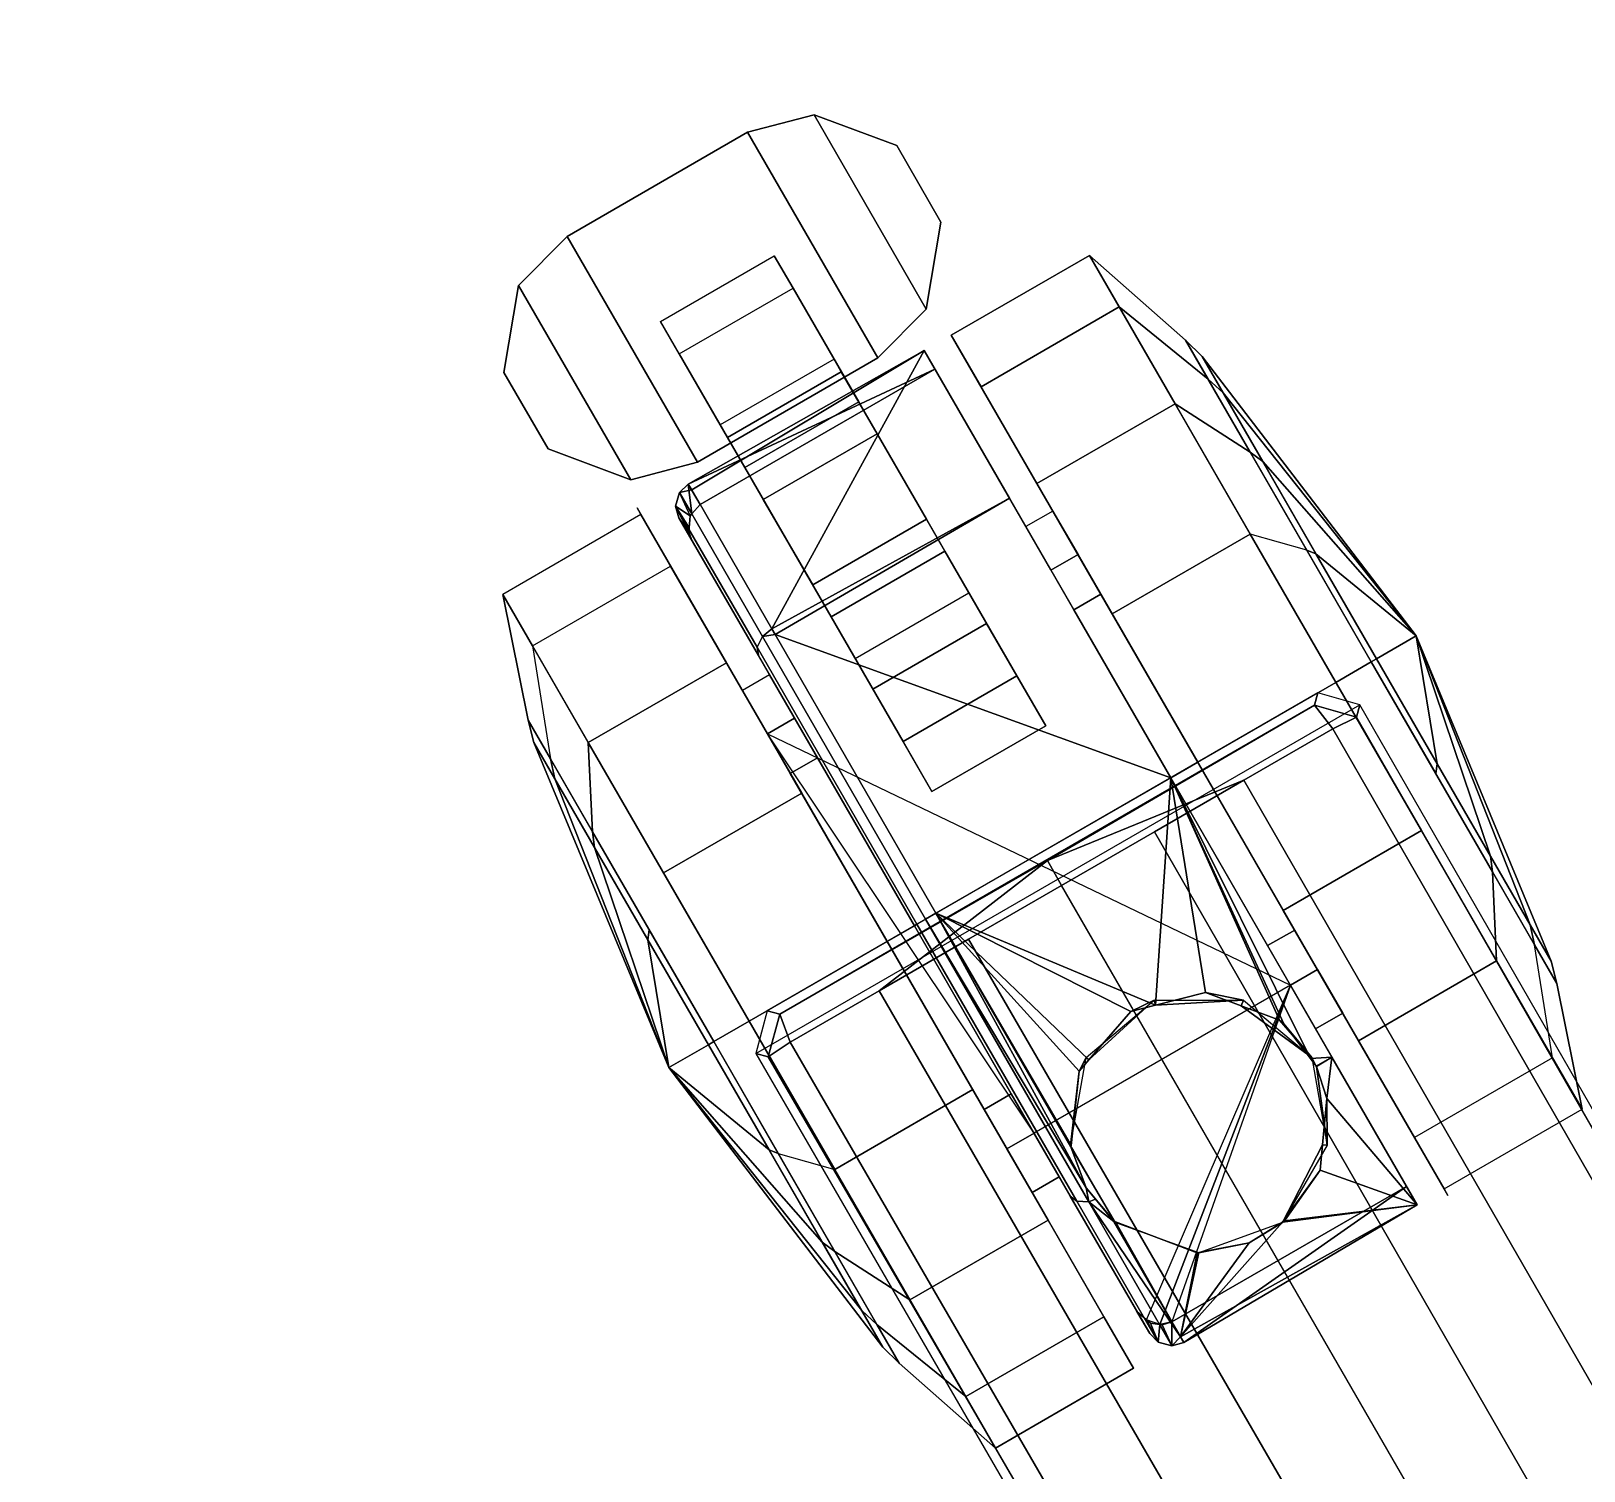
# Model space of a CAD drawing. Header units: feet. Extents: x 1888 to 2477, y 2252 to 2616.
# Drawn here: x 2351.687 to 2355.195, y 2512.28 to 2515.532 of the extents above; entities that cross this region are included whole.
import ezdxf

# ---------------------------------------------------------------- set-up
doc = ezdxf.new("R2010")
doc.units = ezdxf.units.FT
for name, color, linetype in [('TABLE-BASE', 6, 'Continuous'), ('TABLE-CASTER', 6, 'Continuous'), ('TABLE-TOPVEN', 6, 'Continuous')]:
    doc.layers.add(name, color=color, linetype=linetype)

# ---------------------------------------------------------------- blocks, each defined once
blk = doc.blocks.new('table')
at = {"layer": 'TABLE-BASE'}
for points in [[(-45.5892, 23.6319, 2.4908), (-45.6896, 23.6606, 2.488), (-47.0104, 22.8981, 2.488), (-47.0377, 22.7956, 2.4908)], [(-45.6977, 23.6306, 3.1165), (-45.6896, 23.6606, 2.488), (-47.0104, 22.8981, 2.488), (-46.9804, 22.89, 3.1165)], [(-45.6977, 23.6306, 3.1165), (-45.5972, 23.6021, 3.1165), (-45.5892, 23.6319, 2.4908), (-45.6896, 23.6606, 2.488)], [(-46.9804, 22.89, 3.1165), (-46.338, 23.2586, 3.1748), (-45.6977, 23.6306, 3.1165)], [(-45.6977, 23.6306, 3.1165), (-46.338, 23.2586, 3.1748), (-45.8674, 23.451, 3.2217), (-45.6541, 23.5741, 3.1879)], [(-45.6977, 23.6306, 3.1165), (-45.6977, 23.6306, 3.1165), (-45.6541, 23.5741, 3.1879), (-45.5972, 23.6021, 3.1165)], [(-42.7077, 18.454, 3.6431), (-45.6541, 23.5741, 3.1879), (-45.8674, 23.451, 3.2217), (-42.9183, 18.3324, 3.6824)], [(-45.5972, 23.6021, 3.1165), (-45.6541, 23.5741, 3.1879), (-42.7077, 18.454, 3.6431), (-42.6576, 18.4786, 3.5733)], [(-45.8674, 23.451, 3.2217), (-46.338, 23.2586, 3.1748), (-46.3046, 23.1985, 3.2684), (-46.0814, 23.3274, 3.2461)], [(-42.9183, 18.3324, 3.6824), (-45.8674, 23.451, 3.2217), (-46.0814, 23.3274, 3.2461), (-43.1349, 18.2074, 3.7191)], [(-43.352, 18.0821, 3.7402), (-43.1349, 18.2074, 3.7191), (-46.0814, 23.3274, 3.2461), (-46.3046, 23.1985, 3.2684)], [(-46.338, 23.2586, 3.1748), (-46.9804, 22.89, 3.1165), (-46.9552, 22.823, 3.1879), (-46.7419, 22.9461, 3.2217)], [(-46.5279, 23.0697, 3.2461), (-46.3046, 23.1985, 3.2684), (-46.338, 23.2586, 3.1748), (-46.7419, 22.9461, 3.2217)], [(-46.3046, 23.1985, 3.2684), (-46.5279, 23.0697, 3.2461), (-43.567, 17.9579, 3.7191), (-43.35, 18.0832, 3.7402)], [(-43.567, 17.9579, 3.7191), (-46.5279, 23.0697, 3.2461), (-46.7419, 22.9461, 3.2217), (-43.7836, 17.8328, 3.6824)], [(-43.7836, 17.8328, 3.6824), (-46.7419, 22.9461, 3.2217), (-46.9552, 22.823, 3.1879), (-43.9942, 17.7113, 3.6431)], [(-47.0078, 22.7876, 3.1165), (-46.9804, 22.89, 3.1165), (-47.0104, 22.8981, 2.488), (-47.0377, 22.7956, 2.4908)], [(-46.9804, 22.89, 3.1165), (-46.9804, 22.89, 3.1165), (-47.0078, 22.7876, 3.1165), (-46.9552, 22.823, 3.1879)], [(-44.0406, 17.6801, 3.5733), (-43.9942, 17.7113, 3.6431), (-46.9552, 22.823, 3.1879), (-47.0078, 22.7876, 3.1165)]]:
    blk.add_3dface(points, dxfattribs=at)
for points, invisible_edges in [([(-45.5892, 23.6319, 2.4908), (-45.5972, 23.6021, 3.1165), (-42.6576, 18.4786, 3.5733), (-41.1654, 15.9384, 2.9398)], 4), ([(-42.5868, 15.1178, 2.9398), (-44.0406, 17.6801, 3.5733), (-47.0078, 22.7876, 3.1165), (-47.0377, 22.7956, 2.4908)], 1)]:
    blk.add_3dface(points, dxfattribs=dict(at, invisible_edges=invisible_edges))
at = {"layer": 'TABLE-CASTER'}
for points in [[(-47.0575, 25.0045, 0.8077), (-46.898, 25.0463, 0.8077), (-46.629, 24.5804, 0.8077), (-46.745, 24.4632, 0.8077)], [(-47.0575, 25.0045, 0.9677), (-46.745, 24.4632, 0.9677), (-46.629, 24.5804, 0.9677), (-46.898, 25.0463, 0.9677)], [(-46.898, 25.0463, 0.8077), (-47.0575, 25.0045, 0.8077), (-47.0575, 25.0045, 0.9677), (-46.898, 25.0463, 0.9677)], [(-46.629, 24.5804, 0.8077), (-46.898, 25.0463, 0.8077), (-46.6996, 24.9725, 0.8077), (-46.5937, 24.7892, 0.8077)], [(-46.629, 24.5804, 0.9677), (-46.5937, 24.7892, 0.9677), (-46.6996, 24.9725, 0.9677), (-46.898, 25.0463, 0.9677)], [(-46.6996, 24.9725, 0.9677), (-46.6996, 24.9725, 0.8077), (-46.898, 25.0463, 0.8077), (-46.898, 25.0463, 0.9677)], [(-47.178, 24.2132, 0.8077), (-47.4905, 24.7545, 0.8077), (-47.0575, 25.0045, 0.8077), (-46.745, 24.4632, 0.8077)], [(-47.178, 24.2132, 0.9677), (-46.745, 24.4632, 0.9677), (-47.0575, 25.0045, 0.9677), (-47.4905, 24.7545, 0.9677)], [(-47.0575, 25.0045, 0.9677), (-47.0575, 25.0045, 0.8077), (-47.4905, 24.7545, 0.8077), (-47.4905, 24.7545, 0.9677)], [(-46.5937, 24.7892, 0.8077), (-46.6996, 24.9725, 0.8077), (-46.6996, 24.9725, 0.9677), (-46.5937, 24.7892, 0.9677)], [(-46.629, 24.5804, 0.9677), (-46.629, 24.5804, 0.8077), (-46.5937, 24.7892, 0.8077), (-46.5937, 24.7892, 0.9677)], [(-47.6066, 24.6373, 0.8077), (-47.4905, 24.7545, 0.8077), (-47.178, 24.2132, 0.8077), (-47.3376, 24.1714, 0.8077)], [(-47.6066, 24.6373, 0.9677), (-47.3376, 24.1714, 0.9677), (-47.178, 24.2132, 0.9677), (-47.4905, 24.7545, 0.9677)], [(-47.4905, 24.7545, 0.9677), (-47.4905, 24.7545, 0.8077), (-47.6066, 24.6373, 0.8077), (-47.6066, 24.6373, 0.9677)], [(-46.2376, 24.7089, 1.336), (-46.1663, 24.5855, 0.5276), (-46.4976, 24.3942, 0.5276), (-46.5689, 24.5177, 1.336)], [(-46.0324, 24.3535, 2.0469), (-46.2376, 24.7089, 1.336), (-46.5689, 24.5177, 1.336), (-46.3637, 24.1622, 2.0469)], [(-46.0324, 24.3535, 2.0469), (-45.8524, 24.2378, 1.8203), (-46.007, 24.5056, 1.2846), (-46.2376, 24.7089, 1.336)], [(-46.2376, 24.7089, 1.336), (-46.007, 24.5056, 1.2846), (-45.9533, 24.4126, 0.6756), (-46.1663, 24.5855, 0.5276)], [(-47.536, 24.2452, 0.8077), (-47.6419, 24.4285, 0.8077), (-47.6066, 24.6373, 0.8077), (-47.3376, 24.1714, 0.8077)], [(-47.536, 24.2452, 0.9677), (-47.3376, 24.1714, 0.9677), (-47.6066, 24.6373, 0.9677), (-47.6419, 24.4285, 0.9677)], [(-47.6066, 24.6373, 0.8077), (-47.6419, 24.4285, 0.8077), (-47.6419, 24.4285, 0.9677), (-47.6066, 24.6373, 0.9677)], [(-46.9484, 24.6305, 0.4039), (-46.791, 24.3579, 0.1353), (-47.0638, 24.2004, 0.1353), (-47.2212, 24.473, 0.4039)], [(-46.745, 24.4632, 0.8077), (-46.629, 24.5804, 0.8077), (-46.629, 24.5804, 0.9677), (-46.745, 24.4632, 0.9677)], [(-46.1663, 24.5855, 0.5276), (-45.8519, 24.0409), (-46.1832, 23.8497), (-46.4976, 24.3942, 0.5276)], [(-46.1663, 24.5855, 0.5276), (-45.9533, 24.4126, 0.6756), (-45.7164, 24.0023, 0.278), (-45.8519, 24.0409)], [(-45.9171, 24.3794, 0.7026), (-45.9533, 24.4126, 0.6756), (-46.007, 24.5056, 1.2846), (-45.9676, 24.4668, 1.2752)], [(-45.9676, 24.4668, 1.2752), (-46.007, 24.5056, 1.2846), (-45.8524, 24.2378, 1.8203), (-45.8222, 24.215, 1.7788)], [(-47.1916, 24.1467, 1.3244), (-47.1916, 24.1467, 1.3244), (-46.6341, 24.4811, 1.3303), (-47.1999, 24.161, 1.2939)], [(-46.6084, 24.4366, 0.7276), (-46.6084, 24.4366, 0.7276), (-47.1999, 24.161, 1.2939), (-46.6341, 24.4811, 1.3303)], [(-46.9994, 23.8139, 2.033), (-46.9994, 23.8139, 2.033), (-46.6341, 24.4811, 1.3303), (-47.1916, 24.1467, 1.3244)], [(-46.6341, 24.4811, 1.3303), (-46.6341, 24.4811, 1.3303), (-46.9994, 23.8139, 2.033), (-46.4295, 24.1268, 2.045)], [(-47.1999, 24.161, 1.2939), (-47.1999, 24.161, 1.2939), (-46.6084, 24.4366, 0.7276), (-47.1714, 24.1116, 0.7276)], [(-47.178, 24.2132, 0.9677), (-47.178, 24.2132, 0.8077), (-46.745, 24.4632, 0.8077), (-46.745, 24.4632, 0.9677)], [(-46.8328, 24.4303, 0.5719), (-46.8501, 24.4603, 0.8077), (-47.1229, 24.3028, 0.8077), (-47.1056, 24.2728, 0.5719)], [(-45.454, 23.7967, 1.1276), (-45.454, 23.7967, 1.1276), (-45.9676, 24.4668, 1.2752), (-45.8222, 24.215, 1.7788)], [(-45.454, 23.7967, 1.1276), (-45.454, 23.7967, 1.1276), (-45.9171, 24.3794, 0.7026), (-45.9676, 24.4668, 1.2752)], [(-47.6419, 24.4285, 0.9677), (-47.6419, 24.4285, 0.8077), (-47.536, 24.2452, 0.8077), (-47.536, 24.2452, 0.9677)], [(-46.747, 24.2817, 0.4065), (-46.8328, 24.4303, 0.5719), (-47.1056, 24.2728, 0.5719), (-47.0198, 24.1242, 0.4065)], [(-45.6944, 23.9936, 0.3289), (-45.7164, 24.0023, 0.278), (-45.9533, 24.4126, 0.6756), (-45.9171, 24.3794, 0.7026)], [(-46.791, 24.3579, 0.1353), (-46.5846, 24.0003, 0.1099), (-46.8573, 23.8428, 0.1099), (-47.0638, 24.2004, 0.1353)], [(-45.6944, 23.9936, 0.3289), (-45.6944, 23.9936, 0.3289), (-45.9171, 24.3794, 0.7026), (-45.454, 23.7967, 1.1276)], [(-45.6467, 23.6855, 2.3276), (-46.0324, 24.3535, 2.0469), (-46.3637, 24.1622, 2.0469), (-45.978, 23.4942, 2.3276)], [(-45.6467, 23.6855, 2.3276), (-45.5618, 23.7345, 2.0318), (-45.8524, 24.2378, 1.8203), (-46.0324, 24.3535, 2.0469)], [(-46.6286, 24.0765, 0.3805), (-46.747, 24.2817, 0.4065), (-47.0198, 24.1242, 0.4065), (-46.9014, 23.919, 0.3805)], [(-47.536, 24.2452, 0.8077), (-47.3376, 24.1714, 0.8077), (-47.3376, 24.1714, 0.9677), (-47.536, 24.2452, 0.9677)], [(-47.3376, 24.1714, 0.9677), (-47.3376, 24.1714, 0.8077), (-47.178, 24.2132, 0.8077), (-47.178, 24.2132, 0.9677)], [(-45.8222, 24.215, 1.7788), (-45.8524, 24.2378, 1.8203), (-45.5618, 23.7345, 2.0318), (-45.5491, 23.7419, 1.9776)], [(-45.8222, 24.215, 1.7788), (-45.8222, 24.215, 1.7788), (-45.5491, 23.7419, 1.9776), (-45.454, 23.7967, 1.1276)], [(-47.0348, 23.7697, 2.0094), (-47.0219, 23.7954, 2.0275), (-47.2211, 24.1405, 1.2929), (-47.23, 24.1078, 1.2895)], [(-47.1952, 24.0849, 0.7276), (-47.1952, 24.0849, 0.7276), (-47.23, 24.1078, 1.2895), (-47.2211, 24.1405, 1.2929)], [(-47.2211, 24.1405, 1.2929), (-47.2211, 24.1405, 1.2929), (-47.1999, 24.161, 1.2939), (-47.1911, 24.0895, 0.7276)], [(-47.1999, 24.161, 1.2939), (-47.1999, 24.161, 1.2939), (-47.2211, 24.1405, 1.2929), (-47.1916, 24.1467, 1.3244)], [(-47.1916, 24.1467, 1.3244), (-47.2211, 24.1405, 1.2929), (-47.0219, 23.7954, 2.0275), (-46.9994, 23.8139, 2.033)], [(-47.2211, 24.1405, 1.2929), (-47.2211, 24.1405, 1.2929), (-47.1911, 24.0895, 0.7276), (-47.1952, 24.0849, 0.7276)], [(-47.1714, 24.1116, 0.7276), (-47.1714, 24.1116, 0.7276), (-47.1911, 24.0895, 0.7276), (-47.1999, 24.161, 1.2939)], [(-47.23, 24.1078, 1.2895), (-47.23, 24.1078, 1.2895), (-47.1952, 24.0849, 0.7276), (-47.1978, 24.056, 0.7276)], [(-47.2221, 24.0796, 1.2856), (-47.0317, 23.7498, 1.9878), (-47.0348, 23.7697, 2.0094), (-47.23, 24.1078, 1.2895)], [(-47.2221, 24.0796, 1.2856), (-47.2221, 24.0796, 1.2856), (-47.23, 24.1078, 1.2895), (-47.1988, 24.0452, 0.7276)], [(-47.23, 24.1078, 1.2895), (-47.23, 24.1078, 1.2895), (-47.1978, 24.056, 0.7276), (-47.1988, 24.0452, 0.7276)], [(-46.9914, 23.7999, 2.0391), (-46.9914, 23.7999, 2.0391), (-46.4295, 24.1268, 2.045), (-46.9994, 23.8139, 2.033)], [(-46.4295, 24.1268, 2.045), (-46.4295, 24.1268, 2.045), (-46.9914, 23.7999, 2.0391), (-46.0428, 23.4568, 2.3276)], [(-46.3903, 24.0588, 1.2101), (-46.2752, 23.8594, 1.651), (-46.2103, 23.8969, 1.651), (-46.3254, 24.0963, 1.2101)], [(-47.6447, 23.8965, 1.336), (-47.4395, 23.5411, 2.0469), (-47.1083, 23.7323, 2.0469), (-47.3135, 24.0878, 1.336)], [(-47.1988, 24.0452, 0.7276), (-47.1988, 24.0452, 0.7276), (-47.1914, 24.0263, 0.7276), (-47.2221, 24.0796, 1.2856)], [(-46.5269, 23.9004, 0.5049), (-46.6286, 24.0765, 0.3805), (-46.9014, 23.919, 0.3805), (-46.7997, 23.7429, 0.5049)], [(-45.8519, 24.0409), (-45.4415, 23.33), (-45.7728, 23.1388), (-46.1832, 23.8497)], [(-46.5846, 24.0003, 0.1099), (-46.4119, 23.7012, 0.3379), (-46.6847, 23.5437, 0.3379), (-46.8573, 23.8428, 0.1099)], [(-45.5491, 23.7419, 0.2776), (-45.5618, 23.7345, 0.2235), (-45.7164, 24.0023, 0.278), (-45.6944, 23.9936, 0.3289)], [(-45.454, 23.7967, 1.1276), (-45.454, 23.7967, 1.1276), (-45.5491, 23.7419, 0.2776), (-45.6944, 23.9936, 0.3289)], [(-47.2591, 23.2285), (-47.5735, 23.7731, 0.5276), (-47.2422, 23.9643, 0.5276), (-46.9278, 23.4198)], [(-47.5735, 23.7731, 0.5276), (-47.5303, 23.5022, 0.6756), (-47.584, 23.5952, 1.2846), (-47.6447, 23.8965, 1.336)], [(-47.6447, 23.8965, 1.336), (-47.584, 23.5952, 1.2846), (-47.4294, 23.3274, 1.8203), (-47.4395, 23.5411, 2.0469)], [(-46.2752, 23.8594, 1.651), (-46.0428, 23.4568, 1.8276), (-45.9778, 23.4943, 1.8276), (-46.2103, 23.8969, 1.651)], [(-46.9994, 23.8139, 2.033), (-46.9994, 23.8139, 2.033), (-47.0219, 23.7954, 2.0275), (-46.9914, 23.7999, 2.0391)], [(-46.9914, 23.7999, 2.0391), (-47.0219, 23.7954, 2.0275), (-46.6305, 23.1175, 2.3204), (-46.6057, 23.1318, 2.3276)], [(-46.6057, 23.1318, 2.3276), (-46.6057, 23.1318, 2.3276), (-46.0428, 23.4568, 2.3276), (-46.9914, 23.7999, 2.0391)], [(-46.6513, 23.1055, 2.2963), (-46.6305, 23.1175, 2.3204), (-47.0219, 23.7954, 2.0275), (-47.0348, 23.7697, 2.0094)], [(-47.0317, 23.7498, 1.9878), (-46.6576, 23.1018, 2.2676), (-46.6513, 23.1055, 2.2963), (-47.0348, 23.7697, 2.0094)], [(-45.454, 23.7967, 1.1276), (-45.454, 23.7967, 1.1276), (-45.4037, 23.4901, 0.3289), (-45.5491, 23.7419, 0.2776)], [(-45.454, 23.7967, 1.1276), (-45.454, 23.7967, 1.1276), (-45.5491, 23.7419, 1.9776), (-45.2759, 23.2687, 1.7788)], [(-45.454, 23.7967, 1.1276), (-45.454, 23.7967, 1.1276), (-45.181, 23.1044, 0.7026), (-45.4037, 23.4901, 0.3289)], [(-45.454, 23.7967, 1.1276), (-45.454, 23.7967, 1.1276), (-45.1305, 23.0169, 1.2752), (-45.181, 23.1044, 0.7026)], [(-45.2759, 23.2687, 1.7788), (-45.2759, 23.2687, 1.7788), (-45.1305, 23.0169, 1.2752), (-45.454, 23.7967, 1.1276)], [(-47.4395, 23.5411, 2.0469), (-47.0538, 22.8731, 2.3276), (-46.7226, 23.0643, 2.3276), (-47.1083, 23.7323, 2.0469)], [(-45.2611, 23.0175, 2.0469), (-45.2712, 23.2312, 1.8203), (-45.5618, 23.7345, 2.0318), (-45.6467, 23.6855, 2.3276)], [(-45.5491, 23.7419, 1.9776), (-45.5618, 23.7345, 2.0318), (-45.2712, 23.2312, 1.8203), (-45.2759, 23.2687, 1.7788)], [(-45.4037, 23.4901, 0.3289), (-45.4072, 23.4667, 0.278), (-45.5618, 23.7345, 0.2235), (-45.5491, 23.7419, 0.2776)], [(-47.0701, 23.6663, 1.2101), (-46.955, 23.4669, 1.651), (-46.8901, 23.5044, 1.651), (-47.0052, 23.7038, 1.2101)], [(-46.4119, 23.7012, 0.3379), (-46.3425, 23.581, 0.7276), (-46.6153, 23.4235, 0.7276), (-46.6847, 23.5437, 0.3379)], [(-45.2611, 23.0175, 2.0469), (-45.6467, 23.6855, 2.3276), (-45.978, 23.4942, 2.3276), (-45.5923, 22.8262, 2.0469)], [(-47.4247, 23.2899, 1.7788), (-47.4294, 23.3274, 1.8203), (-47.584, 23.5952, 1.2846), (-47.57, 23.5416, 1.2752)], [(-47.57, 23.5416, 1.2752), (-47.584, 23.5952, 1.2846), (-47.5303, 23.5022, 0.6756), (-47.5196, 23.4542, 0.7026)], [(-47.2465, 22.7618, 1.1276), (-47.2465, 22.7618, 1.1276), (-47.57, 23.5416, 1.2752), (-47.5196, 23.4542, 0.7026)], [(-47.4247, 23.2899, 1.7788), (-47.4247, 23.2899, 1.7788), (-47.57, 23.5416, 1.2752), (-47.2465, 22.7618, 1.1276)], [(-47.4395, 23.5411, 2.0469), (-47.4294, 23.3274, 1.8203), (-47.1388, 22.824, 2.0318), (-47.0538, 22.8731, 2.3276)], [(-47.0098, 23.5618, 0.7276), (-47.0098, 23.5618, 0.7276), (-45.7555, 22.9593, 0.7276), (-46.3704, 22.6043, 0.7276)], [(-47.5196, 23.4542, 0.7026), (-47.5303, 23.5022, 0.6756), (-47.2934, 23.0919, 0.278), (-47.2969, 23.0685, 0.3289)], [(-46.955, 23.4669, 1.651), (-46.7226, 23.0643, 1.8276), (-46.6576, 23.1018, 1.8276), (-46.8901, 23.5044, 1.651)], [(-46.0428, 23.4568, 1.8276), (-45.8103, 23.0542, 1.651), (-45.7454, 23.0917, 1.651), (-45.9778, 23.4943, 1.8276)], [(-45.181, 23.1044, 0.7026), (-45.1703, 23.0564, 0.6756), (-45.4072, 23.4667, 0.278), (-45.4037, 23.4901, 0.3289)], [(-47.2465, 22.7618, 1.1276), (-47.2465, 22.7618, 1.1276), (-47.5196, 23.4542, 0.7026), (-47.2969, 23.0685, 0.3289)], [(-46.0428, 23.4568, 2.3276), (-46.0428, 23.4568, 2.3276), (-46.6057, 23.1318, 2.3276), (-46.079, 22.9115, 2.2381)], [(-46.079, 22.9115, 2.2381), (-46.079, 22.9115, 2.2381), (-45.9593, 22.9419, 2.2241), (-46.0428, 23.4568, 2.3276)], [(-46.0428, 23.4568, 2.3276), (-45.9593, 22.9419, 2.2241), (-45.8735, 22.9097, 2.1865), (-45.7817, 22.8752, 2.1463)], [(-46.0428, 23.4568, 2.3276), (-46.0428, 23.4568, 2.3276), (-45.7078, 22.7836, 2.062), (-45.656, 22.7869, 2.045)], [(-45.7078, 22.7836, 2.062), (-45.7078, 22.7836, 2.062), (-46.0428, 23.4568, 2.3276), (-45.7713, 22.8666, 2.1383)], [(-46.0428, 23.4568, 2.3276), (-46.0428, 23.4568, 2.3276), (-45.7817, 22.8752, 2.1463), (-45.7713, 22.8666, 2.1383)], [(-46.8486, 22.5176), (-47.2591, 23.2285), (-46.9278, 23.4198), (-46.5174, 22.7089)], [(-47.1515, 22.8167, 1.9776), (-47.1388, 22.824, 2.0318), (-47.4294, 23.3274, 1.8203), (-47.4247, 23.2899, 1.7788)], [(-45.4415, 23.33), (-45.1271, 22.7855, 0.5276), (-45.4584, 22.5942, 0.5276), (-45.7728, 23.1388)], [(-47.2465, 22.7618, 1.1276), (-47.2465, 22.7618, 1.1276), (-47.1515, 22.8167, 1.9776), (-47.4247, 23.2899, 1.7788)], [(-45.2759, 23.2687, 1.7788), (-45.2712, 23.2312, 1.8203), (-45.1166, 22.9634, 1.2846), (-45.1305, 23.0169, 1.2752)], [(-45.0558, 22.662, 1.336), (-45.1166, 22.9634, 1.2846), (-45.2712, 23.2312, 1.8203), (-45.2611, 23.0175, 2.0469)], [(-46.2458, 22.4736, 2.061), (-46.2458, 22.4736, 2.061), (-46.6057, 23.1318, 2.3276), (-46.6305, 23.1175, 2.3204)], [(-46.6057, 23.1318, 2.3276), (-46.6057, 23.1318, 2.3276), (-46.2458, 22.4736, 2.061), (-46.2822, 22.5716, 2.1383)], [(-46.1382, 22.8964, 2.245), (-46.1382, 22.8964, 2.245), (-46.079, 22.9115, 2.2381), (-46.6057, 23.1318, 2.3276)], [(-46.2822, 22.5716, 2.1383), (-46.2822, 22.5716, 2.1383), (-46.2818, 22.5754, 2.14), (-46.6057, 23.1318, 2.3276)], [(-46.2623, 22.7532, 2.2187), (-46.2623, 22.7532, 2.2187), (-46.6057, 23.1318, 2.3276), (-46.2818, 22.5754, 2.14)], [(-46.6057, 23.1318, 2.3276), (-46.6057, 23.1318, 2.3276), (-46.2623, 22.7532, 2.2187), (-46.239, 22.7801, 2.2236)], [(-46.239, 22.7801, 2.2236), (-46.239, 22.7801, 2.2236), (-46.1382, 22.8964, 2.245), (-46.6057, 23.1318, 2.3276)], [(-47.2969, 23.0685, 0.3289), (-47.2934, 23.0919, 0.278), (-47.1388, 22.824, 0.2235), (-47.1515, 22.8167, 0.2776)], [(-46.7226, 23.0643, 1.8276), (-46.4901, 22.6617, 1.651), (-46.4252, 22.6992, 1.651), (-46.6576, 23.1018, 1.8276)], [(-46.6576, 23.1018, 2.2676), (-46.2835, 22.4539, 1.9878), (-46.2679, 22.4413, 2.0094), (-46.6513, 23.1055, 2.2963)], [(-46.2679, 22.4413, 2.0094), (-46.2391, 22.4396, 2.0275), (-46.6305, 23.1175, 2.3204), (-46.6513, 23.1055, 2.2963)], [(-46.2391, 22.4396, 2.0275), (-46.2391, 22.4396, 2.0275), (-46.2458, 22.4736, 2.061), (-46.6305, 23.1175, 2.3204)], [(-45.8103, 23.0542, 1.651), (-45.6952, 22.8548, 1.2101), (-45.6302, 22.8923, 1.2101), (-45.7454, 23.0917, 1.651)], [(-45.1305, 23.0169, 1.2752), (-45.1166, 22.9634, 1.2846), (-45.1703, 23.0564, 0.6756), (-45.181, 23.1044, 0.7026)], [(-47.2465, 22.7618, 1.1276), (-47.2465, 22.7618, 1.1276), (-47.2969, 23.0685, 0.3289), (-47.1515, 22.8167, 0.2776)], [(-47.0538, 22.8731, 2.3276), (-46.6682, 22.2051, 2.0469), (-46.3369, 22.3963, 2.0469), (-46.7226, 23.0643, 2.3276)], [(-45.1271, 22.7855, 0.5276), (-45.1703, 23.0564, 0.6756), (-45.1166, 22.9634, 1.2846), (-45.0558, 22.662, 1.336)], [(-45.0558, 22.662, 1.336), (-45.2611, 23.0175, 2.0469), (-45.5923, 22.8262, 2.0469), (-45.3871, 22.4708, 1.336)], [(-45.6952, 22.8548, 1.2101), (-45.7555, 22.9593, 0.7276), (-45.6906, 22.9968, 0.7276), (-45.6302, 22.8923, 1.2101)], [(-46.0685, 22.1455, 0.7276), (-46.0685, 22.1455, 0.7276), (-46.1005, 22.1569, 0.7276), (-45.7555, 22.9593, 0.7276)], [(-45.8683, 22.9235, 2.5276), (-45.8683, 22.9235, 2.5276), (-45.9593, 22.9419, 2.2241), (-46.079, 22.9115, 2.2381)], [(-46.0685, 22.1455, 0.7276), (-45.7555, 22.9593, 0.7276), (-46.04, 22.152, 0.7276), (-46.0685, 22.1455, 0.7276)], [(-45.9593, 22.9419, 2.2241), (-45.9593, 22.9419, 2.2241), (-45.8683, 22.9235, 2.5276), (-45.8735, 22.9097, 2.1865)], [(-46.0821, 22.9235, 2.5276), (-46.0821, 22.9235, 2.5276), (-46.239, 22.7801, 2.2236), (-46.2458, 22.7861, 2.5276)], [(-46.239, 22.7801, 2.2236), (-46.239, 22.7801, 2.2236), (-46.0821, 22.9235, 2.5276), (-46.1382, 22.8964, 2.245)], [(-46.079, 22.9115, 2.2381), (-46.079, 22.9115, 2.2381), (-46.1382, 22.8964, 2.245), (-46.0821, 22.9235, 2.5276)], [(-46.079, 22.9115, 2.2381), (-46.079, 22.9115, 2.2381), (-46.0821, 22.9235, 2.5276), (-45.8683, 22.9235, 2.5276)], [(-45.7046, 22.7861, 2.5276), (-45.7046, 22.7861, 2.5276), (-45.8735, 22.9097, 2.1865), (-45.8683, 22.9235, 2.5276)], [(-45.8735, 22.9097, 2.1865), (-45.8735, 22.9097, 2.1865), (-45.7046, 22.7861, 2.5276), (-45.7817, 22.8752, 2.1463)], [(-47.0538, 22.8731, 2.3276), (-47.1388, 22.824, 2.0318), (-46.8482, 22.3207, 1.8203), (-46.6682, 22.2051, 2.0469)], [(-45.7713, 22.8666, 2.1383), (-45.7713, 22.8666, 2.1383), (-45.7817, 22.8752, 2.1463), (-45.7046, 22.7861, 2.5276)], [(-45.7046, 22.7861, 2.5276), (-45.6937, 22.7652, 2.045), (-45.7078, 22.7836, 2.062), (-45.7713, 22.8666, 2.1383)], [(-47.2465, 22.7618, 1.1276), (-47.2465, 22.7618, 1.1276), (-47.1515, 22.8167, 0.2776), (-47.0061, 22.5649, 0.3289)], [(-46.8783, 22.3435, 1.7788), (-46.8783, 22.3435, 1.7788), (-47.1515, 22.8167, 1.9776), (-47.2465, 22.7618, 1.1276)], [(-46.8783, 22.3435, 1.7788), (-46.8482, 22.3207, 1.8203), (-47.1388, 22.824, 2.0318), (-47.1515, 22.8167, 1.9776)], [(-47.1515, 22.8167, 0.2776), (-47.1388, 22.824, 0.2235), (-46.9841, 22.5562, 0.278), (-47.0061, 22.5649, 0.3289)], [(-47.2465, 22.7618, 1.1276), (-47.2465, 22.7618, 1.1276), (-46.733, 22.0918, 1.2752), (-46.8783, 22.3435, 1.7788)], [(-47.2465, 22.7618, 1.1276), (-47.2465, 22.7618, 1.1276), (-46.7834, 22.1792, 0.7026), (-46.733, 22.0918, 1.2752)], [(-47.0061, 22.5649, 0.3289), (-47.0061, 22.5649, 0.3289), (-46.7834, 22.1792, 0.7026), (-47.2465, 22.7618, 1.1276)], [(-46.2458, 22.7861, 2.5276), (-46.2458, 22.7861, 2.5276), (-46.2623, 22.7532, 2.2187), (-46.2829, 22.5755, 2.5276)], [(-46.2623, 22.7532, 2.2187), (-46.2623, 22.7532, 2.2187), (-46.2458, 22.7861, 2.5276), (-46.239, 22.7801, 2.2236)], [(-45.6937, 22.7652, 2.045), (-45.6937, 22.7652, 2.045), (-45.656, 22.7869, 2.045), (-45.7078, 22.7836, 2.062)], [(-45.6674, 22.5755, 2.5276), (-45.6932, 22.7645, 2.0444), (-45.6937, 22.7652, 2.045), (-45.7046, 22.7861, 2.5276)], [(-45.6937, 22.7652, 2.045), (-45.6937, 22.7652, 2.045), (-45.6932, 22.7645, 2.0444), (-45.656, 22.7869, 2.045)], [(-45.6682, 22.688, 1.9716), (-45.6682, 22.688, 1.9716), (-45.656, 22.7869, 2.045), (-45.6932, 22.7645, 2.0444)], [(-45.6682, 22.688, 1.9716), (-45.6682, 22.688, 1.9716), (-45.6932, 22.7645, 2.0444), (-45.6674, 22.5755, 2.5276)], [(-45.656, 22.7869, 2.045), (-45.656, 22.7869, 2.045), (-45.6682, 22.688, 1.9716), (-45.4514, 22.4325, 1.3303)], [(-46.2818, 22.5754, 2.14), (-46.2818, 22.5754, 2.14), (-46.2829, 22.5755, 2.5276), (-46.2623, 22.7532, 2.2187)], [(-46.5342, 21.9731, 0.5276), (-46.8486, 22.5176), (-46.5174, 22.7089), (-46.203, 22.1643, 0.5276)], [(-46.4901, 22.6617, 1.651), (-46.375, 22.4623, 1.2101), (-46.3101, 22.4998, 1.2101), (-46.4252, 22.6992, 1.651)], [(-45.4514, 22.4325, 1.3303), (-45.6682, 22.688, 1.9716), (-45.6785, 22.5767, 1.8604), (-45.6842, 22.516, 1.7998)], [(-45.6682, 22.688, 1.9716), (-45.6682, 22.688, 1.9716), (-45.6674, 22.5755, 2.5276), (-45.6785, 22.5767, 1.8604)], [(-46.375, 22.4623, 1.2101), (-46.4354, 22.5668, 0.7276), (-46.3704, 22.6043, 0.7276), (-46.3101, 22.4998, 1.2101)], [(-46.2829, 22.5755, 2.5276), (-46.2829, 22.5755, 2.5276), (-46.2818, 22.5754, 2.14), (-46.2822, 22.5716, 2.1383)], [(-46.2829, 22.5755, 2.5276), (-46.2829, 22.5755, 2.5276), (-46.2822, 22.5716, 2.1383), (-46.1761, 22.3904, 2.5276)], [(-46.2458, 22.4736, 2.061), (-46.2458, 22.4736, 2.061), (-46.1761, 22.3904, 2.5276), (-46.2822, 22.5716, 2.1383)], [(-45.7743, 22.3904, 2.5276), (-45.7743, 22.3904, 2.5276), (-45.6785, 22.5767, 1.8604), (-45.6674, 22.5755, 2.5276)], [(-45.6785, 22.5767, 1.8604), (-45.6785, 22.5767, 1.8604), (-45.7743, 22.3904, 2.5276), (-45.6842, 22.516, 1.7998)], [(-47.0061, 22.5649, 0.3289), (-46.9841, 22.5562, 0.278), (-46.7473, 22.1459, 0.6756), (-46.7834, 22.1792, 0.7026)], [(-46.5342, 21.9731, 0.5276), (-46.7473, 22.1459, 0.6756), (-46.9841, 22.5562, 0.278), (-46.8486, 22.5176)], [(-45.7701, 22.394, 1.6962), (-45.7701, 22.394, 1.6962), (-45.6842, 22.516, 1.7998), (-45.7748, 22.3911, 1.6959)], [(-45.7743, 22.3904, 2.5276), (-45.7743, 22.3904, 2.5276), (-45.7748, 22.3911, 1.6959), (-45.6842, 22.516, 1.7998)], [(-45.7701, 22.394, 1.6962), (-45.7701, 22.394, 1.6962), (-45.4514, 22.4325, 1.3303), (-45.6842, 22.516, 1.7998)], [(-46.1761, 22.3904, 2.5276), (-46.1761, 22.3904, 2.5276), (-46.2458, 22.4736, 2.061), (-46.223, 22.446, 2.0304)], [(-46.2458, 22.4736, 2.061), (-46.2458, 22.4736, 2.061), (-46.2391, 22.4396, 2.0275), (-46.223, 22.446, 2.0304)], [(-46.04, 22.152, 0.7276), (-46.04, 22.152, 0.7276), (-45.4771, 22.477, 0.7276), (-46.0115, 22.1026, 1.2939)], [(-45.4514, 22.4325, 1.3303), (-45.4514, 22.4325, 1.3303), (-46.0115, 22.1026, 1.2939), (-45.4771, 22.477, 0.7276)], [(-46.2835, 22.4539, 1.9878), (-46.0931, 22.1241, 1.2856), (-46.0727, 22.1032, 1.2895), (-46.2679, 22.4413, 2.0094)], [(-46.0727, 22.1032, 1.2895), (-46.0399, 22.0945, 1.2929), (-46.2391, 22.4396, 2.0275), (-46.2679, 22.4413, 2.0094)], [(-46.1791, 22.393, 1.9716), (-46.1791, 22.393, 1.9716), (-46.223, 22.446, 2.0304), (-46.2391, 22.4396, 2.0275)], [(-46.0192, 22.1161, 1.3254), (-46.0192, 22.1161, 1.3254), (-46.2391, 22.4396, 2.0275), (-46.0399, 22.0945, 1.2929)], [(-46.2391, 22.4396, 2.0275), (-46.2391, 22.4396, 2.0275), (-46.0192, 22.1161, 1.3254), (-46.1791, 22.393, 1.9716)], [(-46.1791, 22.393, 1.9716), (-46.1791, 22.393, 1.9716), (-46.1761, 22.3904, 2.5276), (-46.223, 22.446, 2.0304)], [(-46.0115, 22.1026, 1.2939), (-46.0115, 22.1026, 1.2939), (-45.4514, 22.4325, 1.3303), (-46.0192, 22.1161, 1.3254)], [(-45.7748, 22.3911, 1.6959), (-45.7748, 22.3911, 1.6959), (-46.0192, 22.1161, 1.3254), (-45.4514, 22.4325, 1.3303)], [(-45.4514, 22.4325, 1.3303), (-45.4514, 22.4325, 1.3303), (-45.7701, 22.394, 1.6962), (-45.7748, 22.3911, 1.6959)], [(-46.6682, 22.2051, 2.0469), (-46.463, 21.8496, 1.336), (-46.1317, 22.0409, 1.336), (-46.3369, 22.3963, 2.0469)], [(-46.1761, 22.3904, 2.5276), (-46.1761, 22.3904, 2.5276), (-46.1791, 22.393, 1.9716), (-46.1755, 22.3917, 1.9678)], [(-46.1755, 22.3917, 1.9678), (-46.1755, 22.3917, 1.9678), (-46.1791, 22.393, 1.9716), (-46.0192, 22.1161, 1.3254)], [(-45.9795, 22.3173, 1.7622), (-45.9752, 22.3173, 2.5276), (-46.1761, 22.3904, 2.5276), (-46.1755, 22.3917, 1.9678)], [(-46.0192, 22.1161, 1.3254), (-46.0192, 22.1161, 1.3254), (-45.9795, 22.3173, 1.7622), (-46.1755, 22.3917, 1.9678)], [(-46.0192, 22.1161, 1.3254), (-46.0192, 22.1161, 1.3254), (-45.7748, 22.3911, 1.6959), (-45.855, 22.3414, 1.6903)], [(-45.9752, 22.3173, 2.5276), (-45.9752, 22.3173, 2.5276), (-45.855, 22.3414, 1.6903), (-45.7743, 22.3904, 2.5276)], [(-45.7748, 22.3911, 1.6959), (-45.7748, 22.3911, 1.6959), (-45.7743, 22.3904, 2.5276), (-45.855, 22.3414, 1.6903)], [(-46.733, 22.0918, 1.2752), (-46.6936, 22.0529, 1.2846), (-46.8482, 22.3207, 1.8203), (-46.8783, 22.3435, 1.7788)], [(-46.6682, 22.2051, 2.0469), (-46.8482, 22.3207, 1.8203), (-46.6936, 22.0529, 1.2846), (-46.463, 21.8496, 1.336)], [(-45.855, 22.3414, 1.6903), (-45.855, 22.3414, 1.6903), (-45.9753, 22.3181, 1.7598), (-46.0192, 22.1161, 1.3254)], [(-45.9795, 22.3173, 1.7622), (-45.9795, 22.3173, 1.7622), (-46.0192, 22.1161, 1.3254), (-45.9753, 22.3181, 1.7598)], [(-45.9753, 22.3181, 1.7598), (-45.9753, 22.3181, 1.7598), (-45.9752, 22.3173, 2.5276), (-45.9795, 22.3173, 1.7622)], [(-45.855, 22.3414, 1.6903), (-45.855, 22.3414, 1.6903), (-45.9752, 22.3173, 2.5276), (-45.9753, 22.3181, 1.7598)], [(-46.7834, 22.1792, 0.7026), (-46.7473, 22.1459, 0.6756), (-46.6936, 22.0529, 1.2846), (-46.733, 22.0918, 1.2752)], [(-46.463, 21.8496, 1.336), (-46.5342, 21.9731, 0.5276), (-46.203, 22.1643, 0.5276), (-46.1317, 22.0409, 1.336)], [(-46.1005, 22.1569, 0.7276), (-46.0727, 22.1032, 1.2895), (-46.0931, 22.1241, 1.2856), (-46.1239, 22.1773, 0.7276)], [(-46.463, 21.8496, 1.336), (-46.6936, 22.0529, 1.2846), (-46.7473, 22.1459, 0.6756), (-46.5342, 21.9731, 0.5276)], [(-46.0913, 22.1488, 0.7276), (-46.0913, 22.1488, 0.7276), (-46.0727, 22.1032, 1.2895), (-46.1005, 22.1569, 0.7276)], [(-46.0727, 22.1032, 1.2895), (-46.0727, 22.1032, 1.2895), (-46.0913, 22.1488, 0.7276), (-46.0685, 22.1455, 0.7276)], [(-46.0685, 22.1455, 0.7276), (-46.0685, 22.1455, 0.7276), (-46.0399, 22.0945, 1.2929), (-46.0727, 22.1032, 1.2895)], [(-46.0399, 22.0945, 1.2929), (-46.0399, 22.0945, 1.2929), (-46.0685, 22.1455, 0.7276), (-46.063, 22.1447, 0.7276)], [(-46.063, 22.1447, 0.7276), (-46.063, 22.1447, 0.7276), (-46.04, 22.152, 0.7276), (-46.0399, 22.0945, 1.2929)], [(-46.0115, 22.1026, 1.2939), (-46.0115, 22.1026, 1.2939), (-46.0399, 22.0945, 1.2929), (-46.04, 22.152, 0.7276)], [(-46.0399, 22.0945, 1.2929), (-46.0399, 22.0945, 1.2929), (-46.0115, 22.1026, 1.2939), (-46.0192, 22.1161, 1.3254)]]:
    blk.add_3dface(points, dxfattribs=at)
for points, invisible_edges in [([(-47.2212, 24.473, 0.4039), (-47.2212, 24.473, 0.4039), (-47.2662, 24.5509, 0.8077), (-46.9934, 24.7084, 0.8077)], 9), ([(-46.9484, 24.6305, 0.4039), (-46.9484, 24.6305, 0.4039), (-47.2212, 24.473, 0.4039), (-46.9934, 24.7084, 0.8077)], 6), ([(-46.9934, 24.7084, 0.8077), (-46.9934, 24.7084, 0.8077), (-46.8328, 24.4303, 0.5719), (-46.9484, 24.6305, 0.4039)], 6), ([(-46.8328, 24.4303, 0.5719), (-46.8328, 24.4303, 0.5719), (-46.9934, 24.7084, 0.8077), (-46.8501, 24.4603, 0.8077)], 2), ([(-46.9484, 24.6305, 0.4039), (-46.9484, 24.6305, 0.4039), (-46.747, 24.2817, 0.4065), (-46.791, 24.3579, 0.1353)], 6), ([(-46.747, 24.2817, 0.4065), (-46.747, 24.2817, 0.4065), (-46.9484, 24.6305, 0.4039), (-46.8328, 24.4303, 0.5719)], 6), ([(-47.2212, 24.473, 0.4039), (-47.2212, 24.473, 0.4039), (-47.1229, 24.3028, 0.8077), (-47.2662, 24.5509, 0.8077)], 2), ([(-46.5689, 24.5177, 1.336), (-46.5689, 24.5177, 1.336), (-46.2104, 23.8968, 1.651), (-46.3637, 24.1622, 2.0469)], 6), ([(-46.2104, 23.8968, 1.651), (-46.2104, 23.8968, 1.651), (-46.5689, 24.5177, 1.336), (-46.3255, 24.0962, 1.2101)], 6), ([(-46.4976, 24.3942, 0.5276), (-46.4976, 24.3942, 0.5276), (-46.3255, 24.0962, 1.2101), (-46.5689, 24.5177, 1.336)], 6), ([(-47.1229, 24.3028, 0.8077), (-47.1229, 24.3028, 0.8077), (-47.2212, 24.473, 0.4039), (-47.1056, 24.2728, 0.5719)], 6), ([(-47.0638, 24.2004, 0.1353), (-47.0638, 24.2004, 0.1353), (-47.1056, 24.2728, 0.5719), (-47.2212, 24.473, 0.4039)], 6), ([(-46.6341, 24.4811, 1.3303), (-46.6341, 24.4811, 1.3303), (-46.33, 23.9543, 0.7276), (-46.6084, 24.4366, 0.7276)], 2), ([(-46.33, 23.9543, 0.7276), (-46.33, 23.9543, 0.7276), (-46.6341, 24.4811, 1.3303), (-46.3903, 24.0588, 1.2101)], 6), ([(-46.4295, 24.1268, 2.045), (-46.4295, 24.1268, 2.045), (-46.3903, 24.0588, 1.2101), (-46.6341, 24.4811, 1.3303)], 6), ([(-46.6084, 24.4366, 0.7276), (-46.6084, 24.4366, 0.7276), (-46.4845, 23.8269, 0.7276), (-47.1714, 24.1116, 0.7276)], 6), ([(-46.4845, 23.8269, 0.7276), (-46.4845, 23.8269, 0.7276), (-46.6084, 24.4366, 0.7276), (-46.33, 23.9543, 0.7276)], 11), ([(-46.3255, 24.0962, 1.2101), (-46.3255, 24.0962, 1.2101), (-46.4976, 24.3942, 0.5276), (-46.2652, 23.9917, 0.7276)], 6), ([(-46.1832, 23.8497), (-46.1832, 23.8497), (-46.2652, 23.9917, 0.7276), (-46.4976, 24.3942, 0.5276)], 6), ([(-46.791, 24.3579, 0.1353), (-46.791, 24.3579, 0.1353), (-46.6286, 24.0765, 0.3805), (-46.5846, 24.0003, 0.1099)], 6), ([(-46.6286, 24.0765, 0.3805), (-46.6286, 24.0765, 0.3805), (-46.791, 24.3579, 0.1353), (-46.747, 24.2817, 0.4065)], 6), ([(-47.1056, 24.2728, 0.5719), (-47.1056, 24.2728, 0.5719), (-47.0638, 24.2004, 0.1353), (-47.0198, 24.1242, 0.4065)], 6), ([(-46.8573, 23.8428, 0.1099), (-46.8573, 23.8428, 0.1099), (-47.0198, 24.1242, 0.4065), (-47.0638, 24.2004, 0.1353)], 6), ([(-46.3637, 24.1622, 2.0469), (-46.3637, 24.1622, 2.0469), (-45.978, 23.4942, 1.8276), (-45.978, 23.4942, 2.3276)], 6), ([(-45.978, 23.4942, 1.8276), (-45.978, 23.4942, 1.8276), (-46.3637, 24.1622, 2.0469), (-46.2104, 23.8968, 1.651)], 6), ([(-47.6447, 23.8965, 1.336), (-47.6447, 23.8965, 1.336), (-47.3226, 24.1036, 1.1276), (-47.5735, 23.7731, 0.5276)], 6), ([(-47.6447, 23.8965, 1.336), (-47.6447, 23.8965, 1.336), (-47.3135, 24.0878, 1.336), (-47.3226, 24.1036, 1.1276)], 11), ([(-47.2422, 23.9643, 0.5276), (-47.2422, 23.9643, 0.5276), (-47.5735, 23.7731, 0.5276), (-47.3226, 24.1036, 1.1276)], 6), ([(-47.3226, 24.1036, 1.1276), (-47.3226, 24.1036, 1.1276), (-47.3135, 24.0878, 1.336), (-47.0701, 23.6663, 1.2101)], 13), ([(-47.0098, 23.5618, 0.7276), (-47.0098, 23.5618, 0.7276), (-47.3226, 24.1036, 1.1276), (-47.0701, 23.6663, 1.2101)], 6), ([(-47.3226, 24.1036, 1.1276), (-47.3226, 24.1036, 1.1276), (-47.0098, 23.5618, 0.7276), (-47.2422, 23.9643, 0.5276)], 6), ([(-47.1911, 24.0895, 0.7276), (-47.1911, 24.0895, 0.7276), (-47.1714, 24.1116, 0.7276), (-46.4845, 23.8269, 0.7276)], 13), ([(-47.0198, 24.1242, 0.4065), (-47.0198, 24.1242, 0.4065), (-46.8573, 23.8428, 0.1099), (-46.9014, 23.919, 0.3805)], 6), ([(-46.3903, 24.0588, 1.2101), (-46.3903, 24.0588, 1.2101), (-46.4295, 24.1268, 2.045), (-46.2752, 23.8594, 1.651)], 6), ([(-46.0428, 23.4568, 2.3276), (-46.0428, 23.4568, 2.3276), (-46.2752, 23.8594, 1.651), (-46.4295, 24.1268, 2.045)], 6), ([(-46.3903, 24.0588, 1.2101), (-46.3903, 24.0588, 1.2101), (-46.3254, 24.0963, 1.2101), (-46.33, 23.9543, 0.7276)], 6), ([(-46.3254, 24.0963, 1.2101), (-46.3254, 24.0963, 1.2101), (-46.265, 23.9918, 0.7276), (-46.33, 23.9543, 0.7276)], 9), ([(-47.1083, 23.7323, 2.0469), (-47.1083, 23.7323, 2.0469), (-47.0701, 23.6663, 1.2101), (-47.3135, 24.0878, 1.336)], 6), ([(-47.2221, 24.0796, 1.2856), (-47.2221, 24.0796, 1.2856), (-46.8901, 23.5044, 1.651), (-47.0317, 23.7498, 1.9878)], 6), ([(-46.8901, 23.5044, 1.651), (-46.8901, 23.5044, 1.651), (-47.2221, 24.0796, 1.2856), (-47.0052, 23.7038, 1.2101)], 6), ([(-47.1914, 24.0263, 0.7276), (-47.1914, 24.0263, 0.7276), (-47.0052, 23.7038, 1.2101), (-47.2221, 24.0796, 1.2856)], 6), ([(-47.1952, 24.0849, 0.7276), (-47.1952, 24.0849, 0.7276), (-47.1911, 24.0895, 0.7276), (-47.1978, 24.056, 0.7276)], 4), ([(-46.5269, 23.9004, 0.5049), (-46.5269, 23.9004, 0.5049), (-46.5846, 24.0003, 0.1099), (-46.6286, 24.0765, 0.3805)], 6), ([(-47.1978, 24.056, 0.7276), (-47.1978, 24.056, 0.7276), (-46.4845, 23.8269, 0.7276), (-47.1988, 24.0452, 0.7276)], 6), ([(-46.7573, 23.6694, 0.7276), (-46.7573, 23.6694, 0.7276), (-47.1988, 24.0452, 0.7276), (-46.4845, 23.8269, 0.7276)], 6), ([(-47.1988, 24.0452, 0.7276), (-47.1988, 24.0452, 0.7276), (-46.7573, 23.6694, 0.7276), (-47.1914, 24.0263, 0.7276)], 6), ([(-46.6153, 23.4235, 0.7276), (-46.6153, 23.4235, 0.7276), (-47.1914, 24.0263, 0.7276), (-46.7573, 23.6694, 0.7276)], 6), ([(-47.1914, 24.0263, 0.7276), (-47.1914, 24.0263, 0.7276), (-46.6153, 23.4235, 0.7276), (-46.9449, 23.5993, 0.7276)], 6), ([(-47.0052, 23.7038, 1.2101), (-47.0052, 23.7038, 1.2101), (-47.1914, 24.0263, 0.7276), (-46.9449, 23.5993, 0.7276)], 2), ([(-45.5618, 23.7345, 0.2235), (-45.5618, 23.7345, 0.2235), (-45.8519, 24.0409), (-45.7164, 24.0023, 0.278)], 6), ([(-45.8519, 24.0409), (-45.8519, 24.0409), (-45.5618, 23.7345, 0.2235), (-45.4415, 23.33)], 6), ([(-46.5846, 24.0003, 0.1099), (-46.5846, 24.0003, 0.1099), (-46.5269, 23.9004, 0.5049), (-46.4119, 23.7012, 0.3379)], 6), ([(-46.265, 23.9918, 0.7276), (-46.265, 23.9918, 0.7276), (-46.3425, 23.581, 0.7276), (-46.33, 23.9543, 0.7276)], 6), ([(-46.3425, 23.581, 0.7276), (-46.3425, 23.581, 0.7276), (-46.265, 23.9918, 0.7276), (-45.6906, 22.9968, 0.7276)], 11), ([(-46.2652, 23.9917, 0.7276), (-46.2652, 23.9917, 0.7276), (-46.1832, 23.8497), (-45.6908, 22.9967, 0.7276)], 6), ([(-47.0098, 23.5618, 0.7276), (-47.0098, 23.5618, 0.7276), (-46.9278, 23.4198), (-47.2422, 23.9643, 0.5276)], 11), ([(-46.4845, 23.8269, 0.7276), (-46.4845, 23.8269, 0.7276), (-46.33, 23.9543, 0.7276), (-46.3425, 23.581, 0.7276)], 6), ([(-46.6847, 23.5437, 0.3379), (-46.6847, 23.5437, 0.3379), (-46.9014, 23.919, 0.3805), (-46.8573, 23.8428, 0.1099)], 6), ([(-46.9014, 23.919, 0.3805), (-46.9014, 23.919, 0.3805), (-46.6847, 23.5437, 0.3379), (-46.7997, 23.7429, 0.5049)], 6), ([(-46.5269, 23.9004, 0.5049), (-46.5269, 23.9004, 0.5049), (-46.7997, 23.7429, 0.5049), (-46.4845, 23.8269, 0.7276)], 6), ([(-46.4845, 23.8269, 0.7276), (-46.4845, 23.8269, 0.7276), (-46.4119, 23.7012, 0.3379), (-46.5269, 23.9004, 0.5049)], 6), ([(-46.2752, 23.8594, 1.651), (-46.2752, 23.8594, 1.651), (-46.0428, 23.4568, 2.3276), (-46.0428, 23.4568, 1.8276)], 6), ([(-45.7728, 23.1388), (-45.7728, 23.1388), (-45.6908, 22.9967, 0.7276), (-46.1832, 23.8497)], 6), ([(-46.7997, 23.7429, 0.5049), (-46.7997, 23.7429, 0.5049), (-46.7573, 23.6694, 0.7276), (-46.4845, 23.8269, 0.7276)], 9), ([(-46.4119, 23.7012, 0.3379), (-46.4119, 23.7012, 0.3379), (-46.4845, 23.8269, 0.7276), (-46.3425, 23.581, 0.7276)], 2), ([(-47.2591, 23.2285), (-47.2591, 23.2285), (-47.5303, 23.5022, 0.6756), (-47.5735, 23.7731, 0.5276)], 6), ([(-47.0701, 23.6663, 1.2101), (-47.0701, 23.6663, 1.2101), (-47.1083, 23.7323, 2.0469), (-46.955, 23.4669, 1.651)], 6), ([(-46.7226, 23.0643, 2.3276), (-46.7226, 23.0643, 2.3276), (-46.955, 23.4669, 1.651), (-47.1083, 23.7323, 2.0469)], 6), ([(-47.0317, 23.7498, 1.9878), (-47.0317, 23.7498, 1.9878), (-46.6576, 23.1018, 1.8276), (-46.6576, 23.1018, 2.2676)], 6), ([(-46.6576, 23.1018, 1.8276), (-46.6576, 23.1018, 1.8276), (-47.0317, 23.7498, 1.9878), (-46.8901, 23.5044, 1.651)], 6), ([(-46.6153, 23.4235, 0.7276), (-46.6153, 23.4235, 0.7276), (-46.7997, 23.7429, 0.5049), (-46.6847, 23.5437, 0.3379)], 6), ([(-46.7997, 23.7429, 0.5049), (-46.7997, 23.7429, 0.5049), (-46.6153, 23.4235, 0.7276), (-46.7573, 23.6694, 0.7276)], 2), ([(-45.4072, 23.4667, 0.278), (-45.4072, 23.4667, 0.278), (-45.4415, 23.33), (-45.5618, 23.7345, 0.2235)], 6), ([(-47.0701, 23.6663, 1.2101), (-47.0701, 23.6663, 1.2101), (-47.0052, 23.7038, 1.2101), (-47.0098, 23.5618, 0.7276)], 6), ([(-47.0052, 23.7038, 1.2101), (-47.0052, 23.7038, 1.2101), (-46.9449, 23.5993, 0.7276), (-47.0098, 23.5618, 0.7276)], 9), ([(-46.9449, 23.5993, 0.7276), (-46.9449, 23.5993, 0.7276), (-45.7555, 22.9593, 0.7276), (-47.0098, 23.5618, 0.7276)], 6), ([(-46.3425, 23.581, 0.7276), (-46.3425, 23.581, 0.7276), (-45.7555, 22.9593, 0.7276), (-46.6153, 23.4235, 0.7276)], 6), ([(-45.7555, 22.9593, 0.7276), (-45.7555, 22.9593, 0.7276), (-46.3425, 23.581, 0.7276), (-45.6906, 22.9968, 0.7276)], 6), ([(-46.4354, 22.5668, 0.7276), (-46.4354, 22.5668, 0.7276), (-46.5174, 22.7089), (-47.0098, 23.5618, 0.7276)], 6), ([(-46.9278, 23.4198), (-46.9278, 23.4198), (-47.0098, 23.5618, 0.7276), (-46.5174, 22.7089)], 6), ([(-47.0098, 23.5618, 0.7276), (-47.0098, 23.5618, 0.7276), (-46.3704, 22.6043, 0.7276), (-46.4354, 22.5668, 0.7276)], 2), ([(-47.2591, 23.2285), (-47.2591, 23.2285), (-47.2934, 23.0919, 0.278), (-47.5303, 23.5022, 0.6756)], 11), ([(-46.955, 23.4669, 1.651), (-46.955, 23.4669, 1.651), (-46.7226, 23.0643, 2.3276), (-46.7226, 23.0643, 1.8276)], 6), ([(-45.978, 23.4942, 2.3276), (-45.978, 23.4942, 2.3276), (-45.7455, 23.0916, 1.651), (-45.5923, 22.8262, 2.0469)], 6), ([(-45.7455, 23.0916, 1.651), (-45.7455, 23.0916, 1.651), (-45.978, 23.4942, 2.3276), (-45.978, 23.4942, 1.8276)], 6), ([(-45.4415, 23.33), (-45.4415, 23.33), (-45.4072, 23.4667, 0.278), (-45.1703, 23.0564, 0.6756)], 11), ([(-45.656, 22.7869, 2.045), (-45.656, 22.7869, 2.045), (-46.0428, 23.4568, 1.8276), (-46.0428, 23.4568, 2.3276)], 6), ([(-46.0428, 23.4568, 1.8276), (-46.0428, 23.4568, 1.8276), (-45.656, 22.7869, 2.045), (-45.8103, 23.0542, 1.651)], 6), ([(-45.4415, 23.33), (-45.4415, 23.33), (-45.1703, 23.0564, 0.6756), (-45.1271, 22.7855, 0.5276)], 6), ([(-47.2934, 23.0919, 0.278), (-47.2934, 23.0919, 0.278), (-47.2591, 23.2285), (-47.1388, 22.824, 0.2235)], 6), ([(-46.8486, 22.5176), (-46.8486, 22.5176), (-47.1388, 22.824, 0.2235), (-47.2591, 23.2285)], 6), ([(-45.6908, 22.9967, 0.7276), (-45.6908, 22.9967, 0.7276), (-45.7728, 23.1388), (-45.4584, 22.5942, 0.5276)], 11), ([(-46.6576, 23.1018, 2.2676), (-46.6576, 23.1018, 2.2676), (-46.4252, 22.6992, 1.651), (-46.2835, 22.4539, 1.9878)], 6), ([(-46.4252, 22.6992, 1.651), (-46.4252, 22.6992, 1.651), (-46.6576, 23.1018, 2.2676), (-46.6576, 23.1018, 1.8276)], 6), ([(-45.6304, 22.8922, 1.2101), (-45.6304, 22.8922, 1.2101), (-45.5923, 22.8262, 2.0469), (-45.7455, 23.0916, 1.651)], 6), ([(-46.3369, 22.3963, 2.0469), (-46.3369, 22.3963, 2.0469), (-46.7226, 23.0643, 1.8276), (-46.7226, 23.0643, 2.3276)], 6), ([(-46.7226, 23.0643, 1.8276), (-46.7226, 23.0643, 1.8276), (-46.3369, 22.3963, 2.0469), (-46.4901, 22.6617, 1.651)], 6), ([(-45.4514, 22.4325, 1.3303), (-45.4514, 22.4325, 1.3303), (-45.8103, 23.0542, 1.651), (-45.656, 22.7869, 2.045)], 6), ([(-45.8103, 23.0542, 1.651), (-45.8103, 23.0542, 1.651), (-45.4514, 22.4325, 1.3303), (-45.6952, 22.8548, 1.2101)], 6), ([(-45.6908, 22.9967, 0.7276), (-45.6908, 22.9967, 0.7276), (-45.378, 22.455, 1.1276), (-45.6304, 22.8922, 1.2101)], 6), ([(-45.378, 22.455, 1.1276), (-45.378, 22.455, 1.1276), (-45.6908, 22.9967, 0.7276), (-45.4584, 22.5942, 0.5276)], 6), ([(-45.7555, 22.9593, 0.7276), (-45.7555, 22.9593, 0.7276), (-46.1239, 22.1773, 0.7276), (-46.3704, 22.6043, 0.7276)], 11), ([(-46.1239, 22.1773, 0.7276), (-46.1239, 22.1773, 0.7276), (-45.7555, 22.9593, 0.7276), (-46.1005, 22.1569, 0.7276)], 6), ([(-46.04, 22.152, 0.7276), (-46.04, 22.152, 0.7276), (-45.7555, 22.9593, 0.7276), (-45.4771, 22.477, 0.7276)], 2), ([(-45.6952, 22.8548, 1.2101), (-45.6952, 22.8548, 1.2101), (-45.4771, 22.477, 0.7276), (-45.7555, 22.9593, 0.7276)], 2), ([(-45.378, 22.455, 1.1276), (-45.378, 22.455, 1.1276), (-45.3871, 22.4708, 1.336), (-45.6304, 22.8922, 1.2101)], 13), ([(-45.5923, 22.8262, 2.0469), (-45.5923, 22.8262, 2.0469), (-45.6304, 22.8922, 1.2101), (-45.3871, 22.4708, 1.336)], 6), ([(-45.4771, 22.477, 0.7276), (-45.4771, 22.477, 0.7276), (-45.6952, 22.8548, 1.2101), (-45.4514, 22.4325, 1.3303)], 6), ([(-47.1388, 22.824, 0.2235), (-47.1388, 22.824, 0.2235), (-46.8486, 22.5176), (-46.9841, 22.5562, 0.278)], 6), ([(-45.4584, 22.5942, 0.5276), (-45.4584, 22.5942, 0.5276), (-45.1271, 22.7855, 0.5276), (-45.378, 22.455, 1.1276)], 6), ([(-45.0558, 22.662, 1.336), (-45.0558, 22.662, 1.336), (-45.378, 22.455, 1.1276), (-45.1271, 22.7855, 0.5276)], 6), ([(-46.5174, 22.7089), (-46.5174, 22.7089), (-46.4354, 22.5668, 0.7276), (-46.203, 22.1643, 0.5276)], 6), ([(-46.3101, 22.4998, 1.2101), (-46.3101, 22.4998, 1.2101), (-46.2835, 22.4539, 1.9878), (-46.4252, 22.6992, 1.651)], 6), ([(-46.1317, 22.0409, 1.336), (-46.1317, 22.0409, 1.336), (-46.4901, 22.6617, 1.651), (-46.3369, 22.3963, 2.0469)], 6), ([(-46.4901, 22.6617, 1.651), (-46.4901, 22.6617, 1.651), (-46.1317, 22.0409, 1.336), (-46.375, 22.4623, 1.2101)], 6), ([(-45.0558, 22.662, 1.336), (-45.0558, 22.662, 1.336), (-45.3871, 22.4708, 1.336), (-45.378, 22.455, 1.1276)], 11), ([(-46.0931, 22.1241, 1.2856), (-46.0931, 22.1241, 1.2856), (-46.3704, 22.6043, 0.7276), (-46.1239, 22.1773, 0.7276)], 2), ([(-46.3704, 22.6043, 0.7276), (-46.3704, 22.6043, 0.7276), (-46.0931, 22.1241, 1.2856), (-46.3101, 22.4998, 1.2101)], 6), ([(-46.375, 22.4623, 1.2101), (-46.375, 22.4623, 1.2101), (-46.203, 22.1643, 0.5276), (-46.4354, 22.5668, 0.7276)], 6), ([(-46.2835, 22.4539, 1.9878), (-46.2835, 22.4539, 1.9878), (-46.3101, 22.4998, 1.2101), (-46.0931, 22.1241, 1.2856)], 6), ([(-46.203, 22.1643, 0.5276), (-46.203, 22.1643, 0.5276), (-46.375, 22.4623, 1.2101), (-46.1317, 22.0409, 1.336)], 6), ([(-46.1005, 22.1569, 0.7276), (-46.1005, 22.1569, 0.7276), (-46.0685, 22.1455, 0.7276), (-46.0913, 22.1488, 0.7276)], 2), ([(-46.063, 22.1447, 0.7276), (-46.063, 22.1447, 0.7276), (-46.0685, 22.1455, 0.7276), (-46.04, 22.152, 0.7276)], 4)]:
    blk.add_3dface(points, dxfattribs=dict(at, invisible_edges=invisible_edges))
at = {"layer": 'TABLE-TOPVEN', "invisible_edges": 15}
for points in [[(-44.4939, -8.6804, 28.5), (-44.4889, 32.7216, 28.5), (-49.2631, 32.4231, 28.5), (-49.2631, -8.3821, 28.5)], [(-49.2631, 32.4231, 27.324), (-44.4894, 32.7215, 27.324), (-44.4658, -8.6815, 27.324), (-49.2631, -8.3821, 27.324)]]:
    blk.add_3dface(points, dxfattribs=at)

msp = doc.modelspace()

# ---------------------------------------------------------------- block references
at = {"xscale": 0.9419495636793325, "yscale": 0.9419495636793325, "zscale": 0.9419495636793325}
msp.add_blockref('table', (2397.6316, 2491.7502, -0.7608), dxfattribs=at)

doc.saveas('drawing.dxf')
